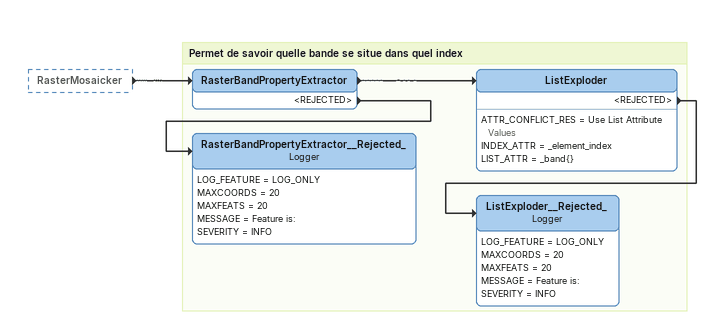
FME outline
RasterMosaicker [outside]
    -> RasterBandPropertyExtractor

Bookmark: Permet de savoir quelle bande se situe dans quel index
RasterBandPropertyExtractor
    -> ListExploder
    <REJECTED> -> RasterBandPropertyExtractor__Rejected_
ListExploder
    ATTR_CONFLICT_RES = Use List Attribute Values
    INDEX_ATTR = _element_index
    LIST_ATTR = _band{}
    <REJECTED> -> ListExploder__Rejected_
ListExploder__Rejected_: Logger
    LOG_FEATURE = LOG_ONLY
    MAXCOORDS = 20
    MAXFEATS = 20
    MESSAGE = Feature is:
    SEVERITY = INFO
RasterBandPropertyExtractor__Rejected_: Logger
    LOG_FEATURE = LOG_ONLY
    MAXCOORDS = 20
    MAXFEATS = 20
    MESSAGE = Feature is:
    SEVERITY = INFO
